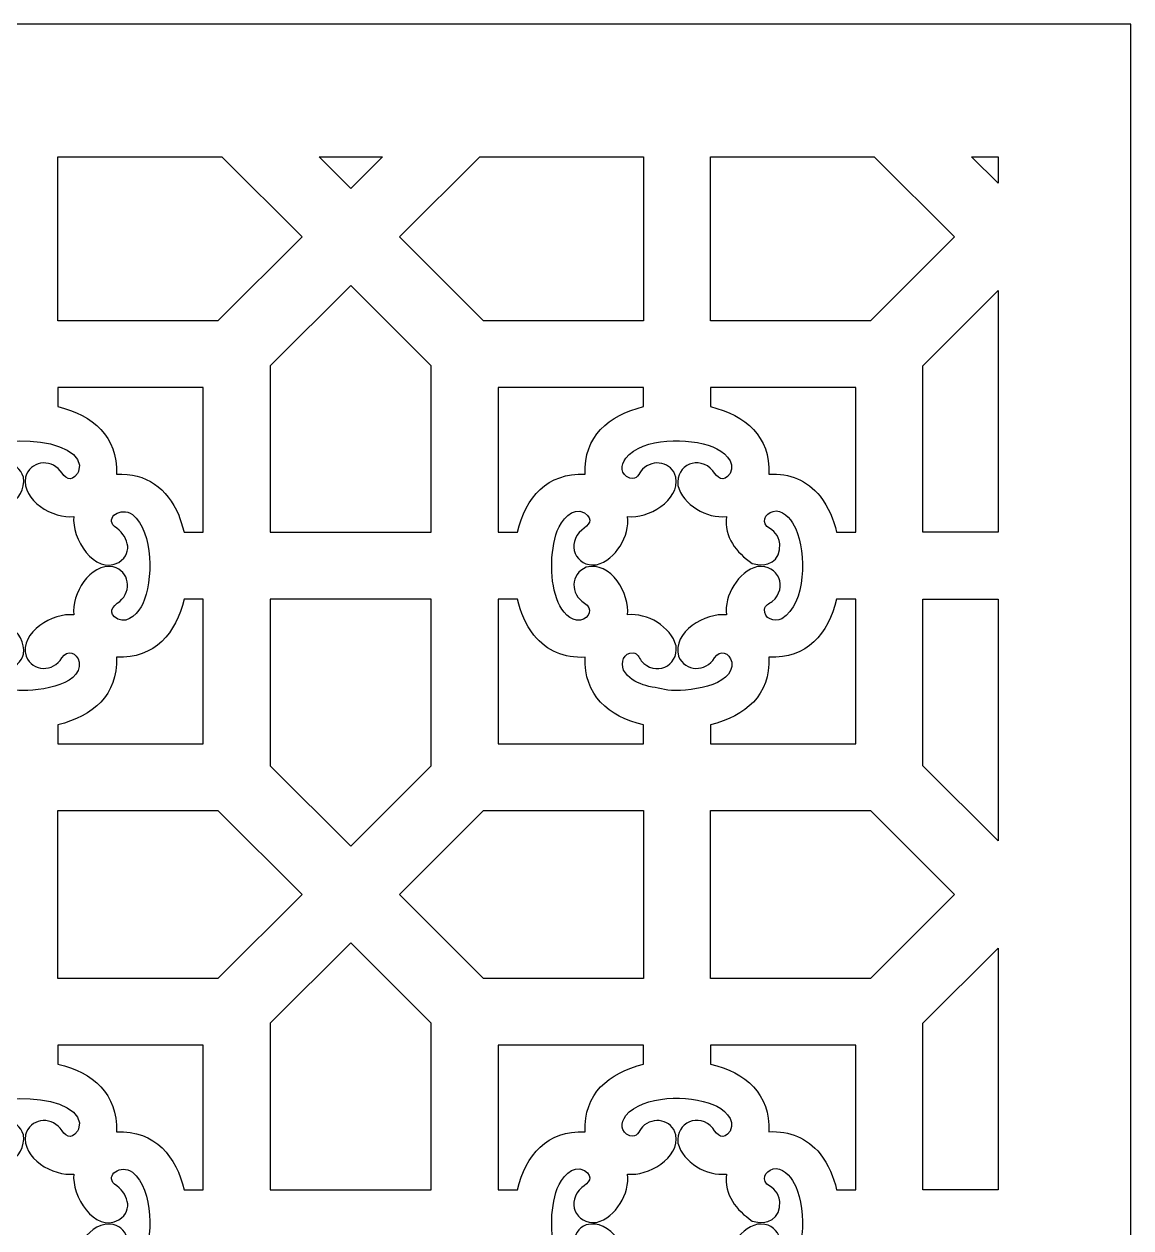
# Model space of a CAD drawing. Header units: centimetres. Extents: x -17.2 to -8.7, y -9 to 2.1.
# Drawn here: x -12.95 to -8.697, y -2.569 to 2.058 of the extents above; entities that cross this region are included whole.
import ezdxf

# ---------------------------------------------------------------- set-up
doc = ezdxf.new("R2010")
doc.units = ezdxf.units.CM
doc.header["$MEASUREMENT"] = 0
doc.layers.add('layer 1', color=7, linetype='Continuous')

msp = doc.modelspace()

# ---------------------------------------------------------------- linework, layer by layer
at = {"layer": 'layer 1', "color": 250}
for points, knots in [([(-17.20312, -9.00021), (-17.20312, -9.00021), (-17.20312, 2.05805), (-17.20312, 2.05805), (-17.20312, 2.05805), (-17.20312, 2.05805), (-8.69677, 2.05805), (-8.69677, 2.05805), (-8.69677, 2.05805), (-8.69677, 2.05805), (-8.69677, -9.00021), (-8.69677, -9.00021), (-8.69677, -9.00021), (-8.69677, -9.00021), (-17.20312, -9.00021), (-17.20312, -9.00021)], [0, 0, 0, 0, 0.2, 0.2, 0.2, 0.2, 0.4, 0.4, 0.4, 0.4, 0.6, 0.6, 0.6, 0.6, 1, 1, 1, 1]), ([(-12.81972, 1.54767), (-12.81972, 1.54767), (-12.81972, 0.91733), (-12.81972, 0.91733), (-12.81972, 0.91733), (-12.81972, 0.91733), (-12.2053, 0.91733), (-12.2053, 0.91733), (-12.2053, 0.91733), (-12.2053, 0.91733), (-11.88162, 1.24), (-11.88162, 1.24), (-11.88162, 1.24), (-11.88162, 1.24), (-12.19025, 1.54767), (-12.19025, 1.54767), (-12.19025, 1.54767), (-12.19025, 1.54767), (-12.81972, 1.54767), (-12.81972, 1.54767)], [0, 0, 0, 0, 0.1666667, 0.1666667, 0.1666667, 0.1666667, 0.3333333, 0.3333333, 0.3333333, 0.3333333, 0.5, 0.5, 0.5, 0.5, 0.6666667, 0.6666667, 0.6666667, 0.6666667, 1, 1, 1, 1]), ([(-11.81643, 1.54767), (-11.81643, 1.54767), (-11.69471, 1.42632), (-11.69471, 1.42632), (-11.69471, 1.42632), (-11.69471, 1.42632), (-11.57298, 1.54767), (-11.57298, 1.54767), (-11.57298, 1.54767), (-11.57298, 1.54767), (-11.81643, 1.54767), (-11.81643, 1.54767)], [0, 0, 0, 0, 0.25, 0.25, 0.25, 0.25, 0.5, 0.5, 0.5, 0.5, 1, 1, 1, 1]), ([(-10.56969, 0.91733), (-10.56969, 0.91733), (-10.56969, 1.54767), (-10.56969, 1.54767), (-10.56969, 1.54767), (-10.56969, 1.54767), (-11.19916, 1.54767), (-11.19916, 1.54767), (-11.19916, 1.54767), (-11.19916, 1.54767), (-11.50779, 1.24), (-11.50779, 1.24), (-11.50779, 1.24), (-11.50779, 1.24), (-11.18411, 0.91733), (-11.18411, 0.91733), (-11.18411, 0.91733), (-11.18411, 0.91733), (-10.56969, 0.91733), (-10.56969, 0.91733)], [0, 0, 0, 0, 0.1666667, 0.1666667, 0.1666667, 0.1666667, 0.3333333, 0.3333333, 0.3333333, 0.3333333, 0.5, 0.5, 0.5, 0.5, 0.6666667, 0.6666667, 0.6666667, 0.6666667, 1, 1, 1, 1]), ([(-10.3122, 1.54767), (-10.3122, 1.54767), (-10.3122, 0.91733), (-10.3122, 0.91733), (-10.3122, 0.91733), (-10.3122, 0.91733), (-9.69778, 0.91733), (-9.69778, 0.91733), (-9.69778, 0.91733), (-9.69778, 0.91733), (-9.3741, 1.24), (-9.3741, 1.24), (-9.3741, 1.24), (-9.3741, 1.24), (-9.68273, 1.54767), (-9.68273, 1.54767), (-9.68273, 1.54767), (-9.68273, 1.54767), (-10.3122, 1.54767), (-10.3122, 1.54767)], [0, 0, 0, 0, 0.1666667, 0.1666667, 0.1666667, 0.1666667, 0.3333333, 0.3333333, 0.3333333, 0.3333333, 0.5, 0.5, 0.5, 0.5, 0.6666667, 0.6666667, 0.6666667, 0.6666667, 1, 1, 1, 1]), ([(-9.3089, 1.54767), (-9.3089, 1.54767), (-9.20715, 1.44623), (-9.20715, 1.44623), (-9.20715, 1.44623), (-9.20715, 1.44623), (-9.20715, 1.54767), (-9.20715, 1.54767), (-9.20715, 1.54767), (-9.20715, 1.54767), (-9.3089, 1.54767), (-9.3089, 1.54767)], [0, 0, 0, 0, 0.25, 0.25, 0.25, 0.25, 0.5, 0.5, 0.5, 0.5, 1, 1, 1, 1]), ([(-11.38507, 0.10448), (-11.38507, 0.10448), (-12.00434, 0.10448), (-12.00434, 0.10448), (-12.00434, 0.10448), (-12.00434, 0.10448), (-12.00434, 0.745), (-12.00434, 0.745), (-12.00434, 0.745), (-12.00434, 0.745), (-11.69471, 1.05367), (-11.69471, 1.05367), (-11.69471, 1.05367), (-11.69471, 1.05367), (-11.38507, 0.745), (-11.38507, 0.745), (-11.38507, 0.745), (-11.38507, 0.745), (-11.38507, 0.10448), (-11.38507, 0.10448)], [0, 0, 0, 0, 0.1666667, 0.1666667, 0.1666667, 0.1666667, 0.3333333, 0.3333333, 0.3333333, 0.3333333, 0.5, 0.5, 0.5, 0.5, 0.6666667, 0.6666667, 0.6666667, 0.6666667, 1, 1, 1, 1]), ([(-9.20715, 1.03377), (-9.20715, 1.03377), (-9.49681, 0.745), (-9.49681, 0.745), (-9.49681, 0.745), (-9.49681, 0.745), (-9.49681, 0.10448), (-9.49681, 0.10448), (-9.49681, 0.10448), (-9.49681, 0.10448), (-9.20715, 0.10448), (-9.20715, 0.10448), (-9.20715, 0.10448), (-9.20715, 0.10448), (-9.20715, 1.03377), (-9.20715, 1.03377)], [0, 0, 0, 0, 0.2, 0.2, 0.2, 0.2, 0.4, 0.4, 0.4, 0.4, 0.6, 0.6, 0.6, 0.6, 1, 1, 1, 1]), ([(-12.26183, 0.10448), (-12.26183, 0.10448), (-12.33536, 0.10448), (-12.33536, 0.10448), (-12.33536, 0.10448), (-12.34069, 0.12695), (-12.34748, 0.14889), (-12.35579, 0.16997), (-12.35579, 0.16997), (-12.40205, 0.27509), (-12.47909, 0.33247), (-12.59524, 0.32831), (-12.59524, 0.32831), (-12.59003, 0.47307), (-12.68445, 0.55553), (-12.81972, 0.58755), (-12.81972, 0.58755), (-12.81972, 0.58755), (-12.81972, 0.66064), (-12.81972, 0.66064), (-12.81972, 0.66064), (-12.81972, 0.66064), (-12.26183, 0.66064), (-12.26183, 0.66064), (-12.26183, 0.66064), (-12.26183, 0.66064), (-12.26183, 0.10448), (-12.26183, 0.10448)], [0, 0, 0, 0, 0.125, 0.125, 0.125, 0.125, 0.25, 0.25, 0.25, 0.25, 0.375, 0.375, 0.375, 0.375, 0.5, 0.5, 0.5, 0.5, 0.625, 0.625, 0.625, 0.625, 0.75, 0.75, 0.75, 0.75, 1, 1, 1, 1]), ([(-11.05447, 0.10448), (-11.05447, 0.10448), (-11.12758, 0.10448), (-11.12758, 0.10448), (-11.12758, 0.10448), (-11.12758, 0.10448), (-11.12758, 0.66064), (-11.12758, 0.66064), (-11.12758, 0.66064), (-11.12758, 0.66064), (-10.56969, 0.66064), (-10.56969, 0.66064), (-10.56969, 0.66064), (-10.56969, 0.66064), (-10.56969, 0.5877), (-10.56969, 0.5877), (-10.56969, 0.5877), (-10.70481, 0.55482), (-10.79945, 0.47342), (-10.79426, 0.32831), (-10.79426, 0.32831), (-10.9398, 0.33352), (-11.02184, 0.2393), (-11.05447, 0.10448)], [0, 0, 0, 0, 0.1428571, 0.1428571, 0.1428571, 0.1428571, 0.2857143, 0.2857143, 0.2857143, 0.2857143, 0.4285714, 0.4285714, 0.4285714, 0.4285714, 0.5714286, 0.5714286, 0.5714286, 0.5714286, 0.7142857, 0.7142857, 0.7142857, 0.7142857, 1, 1, 1, 1]), ([(-9.7543, 0.10448), (-9.7543, 0.10448), (-9.82753, 0.10448), (-9.82753, 0.10448), (-9.82753, 0.10448), (-9.84013, 0.15592), (-9.85866, 0.2005), (-9.89044, 0.24282), (-9.89044, 0.24282), (-9.94325, 0.30573), (-10.00636, 0.33122), (-10.08772, 0.32831), (-10.08772, 0.32831), (-10.08251, 0.47308), (-10.17694, 0.55553), (-10.3122, 0.58755), (-10.3122, 0.58755), (-10.3122, 0.58755), (-10.3122, 0.66064), (-10.3122, 0.66064), (-10.3122, 0.66064), (-10.3122, 0.66064), (-9.7543, 0.66064), (-9.7543, 0.66064), (-9.7543, 0.66064), (-9.7543, 0.66064), (-9.7543, 0.10448), (-9.7543, 0.10448)], [0, 0, 0, 0, 0.125, 0.125, 0.125, 0.125, 0.25, 0.25, 0.25, 0.25, 0.375, 0.375, 0.375, 0.375, 0.5, 0.5, 0.5, 0.5, 0.625, 0.625, 0.625, 0.625, 0.75, 0.75, 0.75, 0.75, 1, 1, 1, 1]), ([(-13.40848, 0.10956), (-13.43692, 0.0323), (-13.43839, -0.08992), (-13.40496, -0.16581), (-13.40496, -0.16581), (-13.3497, -0.29122), (-13.2407, -0.20601), (-13.30423, -0.16744), (-13.30423, -0.16744), (-13.35863, -0.13442), (-13.35915, -0.05516), (-13.29758, -0.03003), (-13.29758, -0.03003), (-13.20367, -0.00343), (-13.12842, -0.13463), (-13.13832, -0.21307), (-13.13832, -0.21307), (-13.06082, -0.2033), (-12.93712, -0.27395), (-12.95254, -0.36425), (-12.95254, -0.36425), (-12.97008, -0.42579), (-13.04544, -0.43697), (-13.08601, -0.38896), (-13.08601, -0.38896), (-13.10556, -0.36025), (-13.13017, -0.33992), (-13.15474, -0.38178), (-13.15474, -0.38178), (-13.17421, -0.42391), (-13.12747, -0.46105), (-13.09499, -0.47701), (-13.09499, -0.47701), (-13.09499, -0.47701), (-12.98382, -0.50237), (-12.98382, -0.50237), (-12.98382, -0.50237), (-12.91851, -0.50917), (-12.72609, -0.49153), (-12.73804, -0.3941), (-12.73804, -0.3941), (-12.74653, -0.35766), (-12.78441, -0.34553), (-12.80448, -0.37846), (-12.80448, -0.37846), (-12.83768, -0.43295), (-12.91731, -0.43283), (-12.94232, -0.37183), (-12.94232, -0.37183), (-12.96899, -0.2784), (-12.83725, -0.20291), (-12.7587, -0.21307), (-12.7587, -0.21307), (-12.76854, -0.13407), (-12.69757, -0.01252), (-12.60706, -0.02787), (-12.60706, -0.02787), (-12.54532, -0.04535), (-12.5341, -0.12051), (-12.58227, -0.16093), (-12.58227, -0.16093), (-12.61107, -0.18043), (-12.63144, -0.20493), (-12.58947, -0.22944), (-12.58947, -0.22944), (-12.54765, -0.24863), (-12.50885, -0.20182), (-12.49394, -0.16988), (-12.49394, -0.16988), (-12.45397, -0.08428), (-12.45125, 0.10584), (-12.53339, 0.1728), (-12.53339, 0.1728), (-12.57976, 0.20427), (-12.63869, 0.16148), (-12.60277, 0.1265), (-12.60277, 0.1265), (-12.55262, 0.09244), (-12.52659, 0.03043), (-12.58542, -0.01102), (-12.58542, -0.01102), (-12.681, -0.06329), (-12.76859, 0.08503), (-12.7587, 0.16536), (-12.7587, 0.16536), (-12.83799, 0.15566), (-12.95985, 0.22619), (-12.94448, 0.31653), (-12.94448, 0.31653), (-12.92693, 0.37808), (-12.85153, 0.38928), (-12.81101, 0.34123), (-12.81101, 0.34123), (-12.79242, 0.31394), (-12.77167, 0.2928), (-12.74448, 0.33032), (-12.74448, 0.33032), (-12.74448, 0.33032), (-12.74045, 0.33801), (-12.74045, 0.33801), (-12.74045, 0.33801), (-12.6929, 0.47593), (-13.14561, 0.50661), (-13.1596, 0.35551), (-13.1596, 0.35551), (-13.15896, 0.31306), (-13.11686, 0.29515), (-13.09255, 0.33075), (-13.09255, 0.33075), (-13.06019, 0.39089), (-12.97113, 0.38182), (-12.95254, 0.31653), (-12.95254, 0.31653), (-12.93709, 0.226), (-13.06033, 0.15577), (-13.13832, 0.16536), (-13.13832, 0.16536), (-13.12823, 0.08643), (-13.19959, -0.03513), (-13.28996, -0.01984), (-13.28996, -0.01984), (-13.3517, -0.00233), (-13.36294, 0.0728), (-13.31475, 0.11322), (-13.31475, 0.11322), (-13.28737, 0.13175), (-13.26615, 0.15244), (-13.30379, 0.17954), (-13.30379, 0.17954), (-13.35242, 0.20485), (-13.39252, 0.14966), (-13.40848, 0.10956)], [0, 0, 0, 0, 0.0294118, 0.0294118, 0.0294118, 0.0294118, 0.0588235, 0.0588235, 0.0588235, 0.0588235, 0.0882353, 0.0882353, 0.0882353, 0.0882353, 0.1176471, 0.1176471, 0.1176471, 0.1176471, 0.1470588, 0.1470588, 0.1470588, 0.1470588, 0.1764706, 0.1764706, 0.1764706, 0.1764706, 0.2058824, 0.2058824, 0.2058824, 0.2058824, 0.2352941, 0.2352941, 0.2352941, 0.2352941, 0.2647059, 0.2647059, 0.2647059, 0.2647059, 0.2941176, 0.2941176, 0.2941176, 0.2941176, 0.3235294, 0.3235294, 0.3235294, 0.3235294, 0.3529412, 0.3529412, 0.3529412, 0.3529412, 0.3823529, 0.3823529, 0.3823529, 0.3823529, 0.4117647, 0.4117647, 0.4117647, 0.4117647, 0.4411765, 0.4411765, 0.4411765, 0.4411765, 0.4705882, 0.4705882, 0.4705882, 0.4705882, 0.5, 0.5, 0.5, 0.5, 0.5294118, 0.5294118, 0.5294118, 0.5294118, 0.5588235, 0.5588235, 0.5588235, 0.5588235, 0.5882353, 0.5882353, 0.5882353, 0.5882353, 0.6176471, 0.6176471, 0.6176471, 0.6176471, 0.6470588, 0.6470588, 0.6470588, 0.6470588, 0.6764706, 0.6764706, 0.6764706, 0.6764706, 0.7058824, 0.7058824, 0.7058824, 0.7058824, 0.7352941, 0.7352941, 0.7352941, 0.7352941, 0.7647059, 0.7647059, 0.7647059, 0.7647059, 0.7941176, 0.7941176, 0.7941176, 0.7941176, 0.8235294, 0.8235294, 0.8235294, 0.8235294, 0.8529412, 0.8529412, 0.8529412, 0.8529412, 0.8823529, 0.8823529, 0.8823529, 0.8823529, 0.9117647, 0.9117647, 0.9117647, 0.9117647, 0.9411765, 0.9411765, 0.9411765, 0.9411765, 1, 1, 1, 1]), ([(-10.90096, 0.10956), (-10.93006, 0.03049), (-10.93067, -0.08823), (-10.89743, -0.16581), (-10.89743, -0.16581), (-10.8826, -0.198), (-10.85217, -0.23856), (-10.81241, -0.23367), (-10.81241, -0.23367), (-10.77582, -0.22521), (-10.76323, -0.18784), (-10.79671, -0.16744), (-10.79671, -0.16744), (-10.85157, -0.13401), (-10.85163, -0.05516), (-10.79006, -0.03003), (-10.79006, -0.03003), (-10.69617, -0.00344), (-10.6209, -0.13462), (-10.63079, -0.21307), (-10.63079, -0.21307), (-10.55699, -0.20376), (-10.46378, -0.25844), (-10.44445, -0.33213), (-10.44445, -0.33213), (-10.43431, -0.41297), (-10.52706, -0.44982), (-10.57849, -0.38896), (-10.57849, -0.38896), (-10.58733, -0.37598), (-10.59213, -0.36156), (-10.60934, -0.35855), (-10.60934, -0.35855), (-10.64602, -0.35659), (-10.65863, -0.39619), (-10.64627, -0.42478), (-10.64627, -0.42478), (-10.60781, -0.48681), (-10.54197, -0.48739), (-10.4763, -0.50237), (-10.4763, -0.50237), (-10.40885, -0.5094), (-10.21876, -0.48991), (-10.23052, -0.3941), (-10.23052, -0.3941), (-10.23901, -0.35764), (-10.27649, -0.34509), (-10.29696, -0.37846), (-10.29696, -0.37846), (-10.33063, -0.43338), (-10.4098, -0.43281), (-10.4348, -0.37183), (-10.4348, -0.37183), (-10.46147, -0.2784), (-10.32974, -0.20291), (-10.25118, -0.21307), (-10.25118, -0.21307), (-10.26047, -0.13851), (-10.2059, -0.04661), (-10.13176, -0.0273), (-10.13176, -0.0273), (-10.05068, -0.0172), (-10.01366, -0.10967), (-10.07475, -0.16093), (-10.07475, -0.16093), (-10.08776, -0.16973), (-10.10222, -0.17452), (-10.10525, -0.19168), (-10.10525, -0.19168), (-10.1072, -0.22824), (-10.0675, -0.24081), (-10.03881, -0.2285), (-10.03881, -0.2285), (-9.94278, -0.16928), (-9.94483, 0.02536), (-9.98455, 0.11811), (-9.98455, 0.11811), (-9.99849, 0.14838), (-10.02433, 0.18325), (-10.06043, 0.18658), (-10.06043, 0.18658), (-10.09135, 0.18609), (-10.12169, 0.15225), (-10.09525, 0.1265), (-10.09525, 0.1265), (-10.06843, 0.10828), (-10.05082, 0.09615), (-10.04528, 0.06049), (-10.04528, 0.06049), (-10.04303, -0.00809), (-10.09301, -0.03243), (-10.15225, -0.01508), (-10.15225, -0.01508), (-10.21316, 0.02789), (-10.26112, 0.08461), (-10.25118, 0.16536), (-10.25118, 0.16536), (-10.32601, 0.15621), (-10.41818, 0.21042), (-10.43753, 0.28442), (-10.43753, 0.28442), (-10.44764, 0.36526), (-10.35486, 0.40215), (-10.30349, 0.34123), (-10.30349, 0.34123), (-10.28491, 0.31396), (-10.26416, 0.29279), (-10.23696, 0.33032), (-10.23696, 0.33032), (-10.21232, 0.37746), (-10.26515, 0.41694), (-10.30278, 0.43295), (-10.30278, 0.43295), (-10.39479, 0.46924), (-10.57228, 0.47051), (-10.63826, 0.38998), (-10.63826, 0.38998), (-10.65716, 0.36229), (-10.65921, 0.32706), (-10.6225, 0.31246), (-10.6225, 0.31246), (-10.59387, 0.30433), (-10.58778, 0.33024), (-10.57372, 0.34688), (-10.57372, 0.34688), (-10.531, 0.3883), (-10.46176, 0.3753), (-10.44502, 0.31653), (-10.44502, 0.31653), (-10.42957, 0.22599), (-10.55284, 0.15577), (-10.63079, 0.16536), (-10.63079, 0.16536), (-10.62128, 0.09092), (-10.67631, -0.00118), (-10.75023, -0.02041), (-10.75023, -0.02041), (-10.83134, -0.03049), (-10.8683, 0.06199), (-10.80722, 0.11322), (-10.80722, 0.11322), (-10.77986, 0.13175), (-10.75863, 0.15244), (-10.79627, 0.17954), (-10.79627, 0.17954), (-10.84486, 0.20481), (-10.88511, 0.1494), (-10.90096, 0.10956)], [0, 0, 0, 0, 0.0263158, 0.0263158, 0.0263158, 0.0263158, 0.0526316, 0.0526316, 0.0526316, 0.0526316, 0.0789474, 0.0789474, 0.0789474, 0.0789474, 0.1052632, 0.1052632, 0.1052632, 0.1052632, 0.1315789, 0.1315789, 0.1315789, 0.1315789, 0.1578947, 0.1578947, 0.1578947, 0.1578947, 0.1842105, 0.1842105, 0.1842105, 0.1842105, 0.2105263, 0.2105263, 0.2105263, 0.2105263, 0.2368421, 0.2368421, 0.2368421, 0.2368421, 0.2631579, 0.2631579, 0.2631579, 0.2631579, 0.2894737, 0.2894737, 0.2894737, 0.2894737, 0.3157895, 0.3157895, 0.3157895, 0.3157895, 0.3421053, 0.3421053, 0.3421053, 0.3421053, 0.3684211, 0.3684211, 0.3684211, 0.3684211, 0.3947368, 0.3947368, 0.3947368, 0.3947368, 0.4210526, 0.4210526, 0.4210526, 0.4210526, 0.4473684, 0.4473684, 0.4473684, 0.4473684, 0.4736842, 0.4736842, 0.4736842, 0.4736842, 0.5, 0.5, 0.5, 0.5, 0.5263158, 0.5263158, 0.5263158, 0.5263158, 0.5526316, 0.5526316, 0.5526316, 0.5526316, 0.5789474, 0.5789474, 0.5789474, 0.5789474, 0.6052632, 0.6052632, 0.6052632, 0.6052632, 0.6315789, 0.6315789, 0.6315789, 0.6315789, 0.6578947, 0.6578947, 0.6578947, 0.6578947, 0.6842105, 0.6842105, 0.6842105, 0.6842105, 0.7105263, 0.7105263, 0.7105263, 0.7105263, 0.7368421, 0.7368421, 0.7368421, 0.7368421, 0.7631579, 0.7631579, 0.7631579, 0.7631579, 0.7894737, 0.7894737, 0.7894737, 0.7894737, 0.8157895, 0.8157895, 0.8157895, 0.8157895, 0.8421053, 0.8421053, 0.8421053, 0.8421053, 0.8684211, 0.8684211, 0.8684211, 0.8684211, 0.8947368, 0.8947368, 0.8947368, 0.8947368, 0.9210526, 0.9210526, 0.9210526, 0.9210526, 0.9473684, 0.9473684, 0.9473684, 0.9473684, 1, 1, 1, 1]), ([(-12.33489, -0.1522), (-12.33489, -0.1522), (-12.26183, -0.1522), (-12.26183, -0.1522), (-12.26183, -0.1522), (-12.26183, -0.1522), (-12.26183, -0.70836), (-12.26183, -0.70836), (-12.26183, -0.70836), (-12.26183, -0.70836), (-12.81972, -0.70836), (-12.81972, -0.70836), (-12.81972, -0.70836), (-12.81972, -0.70836), (-12.81972, -0.63539), (-12.81972, -0.63539), (-12.81972, -0.63539), (-12.68452, -0.60248), (-12.59001, -0.52126), (-12.59524, -0.37603), (-12.59524, -0.37603), (-12.44677, -0.3813), (-12.36569, -0.28237), (-12.33489, -0.1522)], [0, 0, 0, 0, 0.1428571, 0.1428571, 0.1428571, 0.1428571, 0.2857143, 0.2857143, 0.2857143, 0.2857143, 0.4285714, 0.4285714, 0.4285714, 0.4285714, 0.5714286, 0.5714286, 0.5714286, 0.5714286, 0.7142857, 0.7142857, 0.7142857, 0.7142857, 1, 1, 1, 1]), ([(-12.00434, -0.1522), (-12.00434, -0.1522), (-11.38507, -0.1522), (-11.38507, -0.1522), (-11.38507, -0.1522), (-11.38507, -0.1522), (-11.38507, -0.79272), (-11.38507, -0.79272), (-11.38507, -0.79272), (-11.38507, -0.79272), (-11.69471, -1.10139), (-11.69471, -1.10139), (-11.69471, -1.10139), (-11.69471, -1.10139), (-12.00434, -0.79272), (-12.00434, -0.79272), (-12.00434, -0.79272), (-12.00434, -0.79272), (-12.00434, -0.1522), (-12.00434, -0.1522)], [0, 0, 0, 0, 0.1666667, 0.1666667, 0.1666667, 0.1666667, 0.3333333, 0.3333333, 0.3333333, 0.3333333, 0.5, 0.5, 0.5, 0.5, 0.6666667, 0.6666667, 0.6666667, 0.6666667, 1, 1, 1, 1]), ([(-11.12758, -0.1522), (-11.12758, -0.1522), (-11.05445, -0.1522), (-11.05445, -0.1522), (-11.05445, -0.1522), (-11.04184, -0.20368), (-11.02324, -0.24845), (-10.99134, -0.29079), (-10.99134, -0.29079), (-10.93854, -0.35351), (-10.87552, -0.37892), (-10.79426, -0.37603), (-10.79426, -0.37603), (-10.79944, -0.52085), (-10.70504, -0.60324), (-10.56969, -0.63527), (-10.56969, -0.63527), (-10.56969, -0.63527), (-10.56969, -0.70836), (-10.56969, -0.70836), (-10.56969, -0.70836), (-10.56969, -0.70836), (-11.12758, -0.70836), (-11.12758, -0.70836), (-11.12758, -0.70836), (-11.12758, -0.70836), (-11.12758, -0.1522), (-11.12758, -0.1522)], [0, 0, 0, 0, 0.125, 0.125, 0.125, 0.125, 0.25, 0.25, 0.25, 0.25, 0.375, 0.375, 0.375, 0.375, 0.5, 0.5, 0.5, 0.5, 0.625, 0.625, 0.625, 0.625, 0.75, 0.75, 0.75, 0.75, 1, 1, 1, 1]), ([(-9.82767, -0.1522), (-9.82767, -0.1522), (-9.7543, -0.1522), (-9.7543, -0.1522), (-9.7543, -0.1522), (-9.7543, -0.1522), (-9.7543, -0.70836), (-9.7543, -0.70836), (-9.7543, -0.70836), (-9.7543, -0.70836), (-10.3122, -0.70836), (-10.3122, -0.70836), (-10.3122, -0.70836), (-10.3122, -0.70836), (-10.3122, -0.63539), (-10.3122, -0.63539), (-10.3122, -0.63539), (-10.17701, -0.60249), (-10.08249, -0.52126), (-10.08772, -0.37603), (-10.08772, -0.37603), (-9.94246, -0.38119), (-9.85981, -0.28711), (-9.82767, -0.1522)], [0, 0, 0, 0, 0.1428571, 0.1428571, 0.1428571, 0.1428571, 0.2857143, 0.2857143, 0.2857143, 0.2857143, 0.4285714, 0.4285714, 0.4285714, 0.4285714, 0.5714286, 0.5714286, 0.5714286, 0.5714286, 0.7142857, 0.7142857, 0.7142857, 0.7142857, 1, 1, 1, 1]), ([(-9.20715, -0.1522), (-9.20715, -0.1522), (-9.49681, -0.1522), (-9.49681, -0.1522), (-9.49681, -0.1522), (-9.49681, -0.1522), (-9.49681, -0.79272), (-9.49681, -0.79272), (-9.49681, -0.79272), (-9.49681, -0.79272), (-9.20715, -1.08148), (-9.20715, -1.08148), (-9.20715, -1.08148), (-9.20715, -1.08148), (-9.20715, -0.1522), (-9.20715, -0.1522)], [0, 0, 0, 0, 0.2, 0.2, 0.2, 0.2, 0.4, 0.4, 0.4, 0.4, 0.6, 0.6, 0.6, 0.6, 1, 1, 1, 1]), ([(-12.81972, -0.96504), (-12.81972, -0.96504), (-12.81972, -1.61039), (-12.81972, -1.61039), (-12.81972, -1.61039), (-12.81972, -1.61039), (-12.2053, -1.61039), (-12.2053, -1.61039), (-12.2053, -1.61039), (-12.2053, -1.61039), (-11.88162, -1.28771), (-11.88162, -1.28771), (-11.88162, -1.28771), (-11.88162, -1.28771), (-12.2053, -0.96504), (-12.2053, -0.96504), (-12.2053, -0.96504), (-12.2053, -0.96504), (-12.81972, -0.96504), (-12.81972, -0.96504)], [0, 0, 0, 0, 0.1666667, 0.1666667, 0.1666667, 0.1666667, 0.3333333, 0.3333333, 0.3333333, 0.3333333, 0.5, 0.5, 0.5, 0.5, 0.6666667, 0.6666667, 0.6666667, 0.6666667, 1, 1, 1, 1]), ([(-10.56969, -1.61039), (-10.56969, -1.61039), (-10.56969, -0.96504), (-10.56969, -0.96504), (-10.56969, -0.96504), (-10.56969, -0.96504), (-11.18411, -0.96504), (-11.18411, -0.96504), (-11.18411, -0.96504), (-11.18411, -0.96504), (-11.50779, -1.28771), (-11.50779, -1.28771), (-11.50779, -1.28771), (-11.50779, -1.28771), (-11.18411, -1.61039), (-11.18411, -1.61039), (-11.18411, -1.61039), (-11.18411, -1.61039), (-10.56969, -1.61039), (-10.56969, -1.61039)], [0, 0, 0, 0, 0.1666667, 0.1666667, 0.1666667, 0.1666667, 0.3333333, 0.3333333, 0.3333333, 0.3333333, 0.5, 0.5, 0.5, 0.5, 0.6666667, 0.6666667, 0.6666667, 0.6666667, 1, 1, 1, 1]), ([(-10.3122, -0.96504), (-10.3122, -0.96504), (-10.3122, -1.61039), (-10.3122, -1.61039), (-10.3122, -1.61039), (-10.3122, -1.61039), (-9.69778, -1.61039), (-9.69778, -1.61039), (-9.69778, -1.61039), (-9.69778, -1.61039), (-9.3741, -1.28771), (-9.3741, -1.28771), (-9.3741, -1.28771), (-9.3741, -1.28771), (-9.69778, -0.96504), (-9.69778, -0.96504), (-9.69778, -0.96504), (-9.69778, -0.96504), (-10.3122, -0.96504), (-10.3122, -0.96504)], [0, 0, 0, 0, 0.1666667, 0.1666667, 0.1666667, 0.1666667, 0.3333333, 0.3333333, 0.3333333, 0.3333333, 0.5, 0.5, 0.5, 0.5, 0.6666667, 0.6666667, 0.6666667, 0.6666667, 1, 1, 1, 1]), ([(-11.38507, -2.42323), (-11.38507, -2.42323), (-12.00434, -2.42323), (-12.00434, -2.42323), (-12.00434, -2.42323), (-12.00434, -2.42323), (-12.00434, -1.78271), (-12.00434, -1.78271), (-12.00434, -1.78271), (-12.00434, -1.78271), (-11.69471, -1.47404), (-11.69471, -1.47404), (-11.69471, -1.47404), (-11.69471, -1.47404), (-11.38507, -1.78271), (-11.38507, -1.78271), (-11.38507, -1.78271), (-11.38507, -1.78271), (-11.38507, -2.42323), (-11.38507, -2.42323)], [0, 0, 0, 0, 0.1666667, 0.1666667, 0.1666667, 0.1666667, 0.3333333, 0.3333333, 0.3333333, 0.3333333, 0.5, 0.5, 0.5, 0.5, 0.6666667, 0.6666667, 0.6666667, 0.6666667, 1, 1, 1, 1]), ([(-9.20715, -1.49395), (-9.20715, -1.49395), (-9.49681, -1.78271), (-9.49681, -1.78271), (-9.49681, -1.78271), (-9.49681, -1.78271), (-9.49681, -2.42323), (-9.49681, -2.42323), (-9.49681, -2.42323), (-9.49681, -2.42323), (-9.20715, -2.42323), (-9.20715, -2.42323), (-9.20715, -2.42323), (-9.20715, -2.42323), (-9.20715, -1.49395), (-9.20715, -1.49395)], [0, 0, 0, 0, 0.2, 0.2, 0.2, 0.2, 0.4, 0.4, 0.4, 0.4, 0.6, 0.6, 0.6, 0.6, 1, 1, 1, 1]), ([(-12.26183, -2.42323), (-12.26183, -2.42323), (-12.33479, -2.42323), (-12.33479, -2.42323), (-12.33479, -2.42323), (-12.36468, -2.29683), (-12.44484, -2.19402), (-12.59524, -2.1994), (-12.59524, -2.1994), (-12.59003, -2.05464), (-12.68445, -1.97219), (-12.81972, -1.94017), (-12.81972, -1.94017), (-12.81972, -1.94017), (-12.81972, -1.86707), (-12.81972, -1.86707), (-12.81972, -1.86707), (-12.81972, -1.86707), (-12.26183, -1.86707), (-12.26183, -1.86707), (-12.26183, -1.86707), (-12.26183, -1.86707), (-12.26183, -2.42323), (-12.26183, -2.42323)], [0, 0, 0, 0, 0.1428571, 0.1428571, 0.1428571, 0.1428571, 0.2857143, 0.2857143, 0.2857143, 0.2857143, 0.4285714, 0.4285714, 0.4285714, 0.4285714, 0.5714286, 0.5714286, 0.5714286, 0.5714286, 0.7142857, 0.7142857, 0.7142857, 0.7142857, 1, 1, 1, 1]), ([(-11.05447, -2.42323), (-11.05447, -2.42323), (-11.12758, -2.42323), (-11.12758, -2.42323), (-11.12758, -2.42323), (-11.12758, -2.42323), (-11.12758, -1.86707), (-11.12758, -1.86707), (-11.12758, -1.86707), (-11.12758, -1.86707), (-10.56969, -1.86707), (-10.56969, -1.86707), (-10.56969, -1.86707), (-10.56969, -1.86707), (-10.56969, -1.94001), (-10.56969, -1.94001), (-10.56969, -1.94001), (-10.70481, -1.97289), (-10.79945, -2.0543), (-10.79426, -2.1994), (-10.79426, -2.1994), (-10.9398, -2.19419), (-11.02184, -2.28841), (-11.05447, -2.42323)], [0, 0, 0, 0, 0.1428571, 0.1428571, 0.1428571, 0.1428571, 0.2857143, 0.2857143, 0.2857143, 0.2857143, 0.4285714, 0.4285714, 0.4285714, 0.4285714, 0.5714286, 0.5714286, 0.5714286, 0.5714286, 0.7142857, 0.7142857, 0.7142857, 0.7142857, 1, 1, 1, 1]), ([(-9.7543, -2.42323), (-9.7543, -2.42323), (-9.82753, -2.42323), (-9.82753, -2.42323), (-9.82753, -2.42323), (-9.84013, -2.3718), (-9.85866, -2.32721), (-9.89044, -2.28489), (-9.89044, -2.28489), (-9.94325, -2.22199), (-10.00636, -2.19649), (-10.08772, -2.1994), (-10.08772, -2.1994), (-10.08251, -2.05464), (-10.17694, -1.97218), (-10.3122, -1.94017), (-10.3122, -1.94017), (-10.3122, -1.94017), (-10.3122, -1.86707), (-10.3122, -1.86707), (-10.3122, -1.86707), (-10.3122, -1.86707), (-9.7543, -1.86707), (-9.7543, -1.86707), (-9.7543, -1.86707), (-9.7543, -1.86707), (-9.7543, -2.42323), (-9.7543, -2.42323)], [0, 0, 0, 0, 0.125, 0.125, 0.125, 0.125, 0.25, 0.25, 0.25, 0.25, 0.375, 0.375, 0.375, 0.375, 0.5, 0.5, 0.5, 0.5, 0.625, 0.625, 0.625, 0.625, 0.75, 0.75, 0.75, 0.75, 1, 1, 1, 1]), ([(-13.40848, -2.41815), (-13.43692, -2.49541), (-13.43839, -2.61763), (-13.40496, -2.69352), (-13.40496, -2.69352), (-13.3497, -2.81894), (-13.2407, -2.73372), (-13.30423, -2.69515), (-13.30423, -2.69515), (-13.35863, -2.66213), (-13.35915, -2.58287), (-13.29758, -2.55774), (-13.29758, -2.55774), (-13.20367, -2.53114), (-13.12842, -2.66235), (-13.13832, -2.74079), (-13.13832, -2.74079), (-13.06082, -2.73101), (-12.93712, -2.80166), (-12.95254, -2.89196), (-12.95254, -2.89196), (-12.97008, -2.9535), (-13.04544, -2.96468), (-13.08601, -2.91667), (-13.08601, -2.91667), (-13.10556, -2.88797), (-13.13017, -2.86763), (-13.15474, -2.90949), (-13.15474, -2.90949), (-13.17421, -2.95162), (-13.12747, -2.98876), (-13.09499, -3.00472), (-13.09499, -3.00472), (-13.09499, -3.00472), (-12.98382, -3.03008), (-12.98382, -3.03008), (-12.98382, -3.03008), (-12.91851, -3.03689), (-12.72609, -3.01924), (-12.73804, -2.92182), (-12.73804, -2.92182), (-12.74653, -2.88537), (-12.78441, -2.87325), (-12.80448, -2.90618), (-12.80448, -2.90618), (-12.83768, -2.96067), (-12.91731, -2.96054), (-12.94232, -2.89954), (-12.94232, -2.89954), (-12.96899, -2.80611), (-12.83725, -2.73062), (-12.7587, -2.74079), (-12.7587, -2.74079), (-12.76854, -2.66179), (-12.69757, -2.54023), (-12.60706, -2.55558), (-12.60706, -2.55558), (-12.54532, -2.57306), (-12.5341, -2.64822), (-12.58227, -2.68864), (-12.58227, -2.68864), (-12.61107, -2.70814), (-12.63144, -2.73265), (-12.58947, -2.75716), (-12.58947, -2.75716), (-12.54765, -2.77634), (-12.50885, -2.72953), (-12.49394, -2.69759), (-12.49394, -2.69759), (-12.45397, -2.61199), (-12.45125, -2.42187), (-12.53339, -2.35491), (-12.53339, -2.35491), (-12.57976, -2.32344), (-12.63869, -2.36623), (-12.60277, -2.40121), (-12.60277, -2.40121), (-12.55262, -2.43527), (-12.52659, -2.49729), (-12.58542, -2.53873), (-12.58542, -2.53873), (-12.681, -2.591), (-12.76859, -2.44268), (-12.7587, -2.36235), (-12.7587, -2.36235), (-12.83799, -2.37205), (-12.95985, -2.30152), (-12.94448, -2.21119), (-12.94448, -2.21119), (-12.92693, -2.14963), (-12.85153, -2.13843), (-12.81101, -2.18648), (-12.81101, -2.18648), (-12.79242, -2.21377), (-12.77167, -2.23491), (-12.74448, -2.1974), (-12.74448, -2.1974), (-12.74448, -2.1974), (-12.74045, -2.1897), (-12.74045, -2.1897), (-12.74045, -2.1897), (-12.6929, -2.05178), (-13.14561, -2.0211), (-13.1596, -2.1722), (-13.1596, -2.1722), (-13.15896, -2.21465), (-13.11686, -2.23257), (-13.09255, -2.19697), (-13.09255, -2.19697), (-13.06019, -2.13683), (-12.97113, -2.14589), (-12.95254, -2.21118), (-12.95254, -2.21118), (-12.93709, -2.30171), (-13.06033, -2.37195), (-13.13832, -2.36235), (-13.13832, -2.36235), (-13.12823, -2.44128), (-13.19959, -2.56285), (-13.28996, -2.54756), (-13.28996, -2.54756), (-13.3517, -2.53004), (-13.36294, -2.45491), (-13.31475, -2.41449), (-13.31475, -2.41449), (-13.28737, -2.39596), (-13.26615, -2.37527), (-13.30379, -2.34817), (-13.30379, -2.34817), (-13.35242, -2.32287), (-13.39252, -2.37805), (-13.40848, -2.41815)], [0, 0, 0, 0, 0.0294118, 0.0294118, 0.0294118, 0.0294118, 0.0588235, 0.0588235, 0.0588235, 0.0588235, 0.0882353, 0.0882353, 0.0882353, 0.0882353, 0.1176471, 0.1176471, 0.1176471, 0.1176471, 0.1470588, 0.1470588, 0.1470588, 0.1470588, 0.1764706, 0.1764706, 0.1764706, 0.1764706, 0.2058824, 0.2058824, 0.2058824, 0.2058824, 0.2352941, 0.2352941, 0.2352941, 0.2352941, 0.2647059, 0.2647059, 0.2647059, 0.2647059, 0.2941176, 0.2941176, 0.2941176, 0.2941176, 0.3235294, 0.3235294, 0.3235294, 0.3235294, 0.3529412, 0.3529412, 0.3529412, 0.3529412, 0.3823529, 0.3823529, 0.3823529, 0.3823529, 0.4117647, 0.4117647, 0.4117647, 0.4117647, 0.4411765, 0.4411765, 0.4411765, 0.4411765, 0.4705882, 0.4705882, 0.4705882, 0.4705882, 0.5, 0.5, 0.5, 0.5, 0.5294118, 0.5294118, 0.5294118, 0.5294118, 0.5588235, 0.5588235, 0.5588235, 0.5588235, 0.5882353, 0.5882353, 0.5882353, 0.5882353, 0.6176471, 0.6176471, 0.6176471, 0.6176471, 0.6470588, 0.6470588, 0.6470588, 0.6470588, 0.6764706, 0.6764706, 0.6764706, 0.6764706, 0.7058824, 0.7058824, 0.7058824, 0.7058824, 0.7352941, 0.7352941, 0.7352941, 0.7352941, 0.7647059, 0.7647059, 0.7647059, 0.7647059, 0.7941176, 0.7941176, 0.7941176, 0.7941176, 0.8235294, 0.8235294, 0.8235294, 0.8235294, 0.8529412, 0.8529412, 0.8529412, 0.8529412, 0.8823529, 0.8823529, 0.8823529, 0.8823529, 0.9117647, 0.9117647, 0.9117647, 0.9117647, 0.9411765, 0.9411765, 0.9411765, 0.9411765, 1, 1, 1, 1]), ([(-10.90096, -2.41815), (-10.93006, -2.49723), (-10.93067, -2.61594), (-10.89743, -2.69352), (-10.89743, -2.69352), (-10.8826, -2.72571), (-10.85217, -2.76627), (-10.81241, -2.76138), (-10.81241, -2.76138), (-10.77582, -2.75292), (-10.76323, -2.71555), (-10.79671, -2.69515), (-10.79671, -2.69515), (-10.85157, -2.66172), (-10.85163, -2.58287), (-10.79006, -2.55774), (-10.79006, -2.55774), (-10.69617, -2.53115), (-10.6209, -2.66233), (-10.63079, -2.74079), (-10.63079, -2.74079), (-10.55699, -2.73148), (-10.46378, -2.78615), (-10.44445, -2.85984), (-10.44445, -2.85984), (-10.43431, -2.94068), (-10.52706, -2.97753), (-10.57849, -2.91667), (-10.57849, -2.91667), (-10.58733, -2.90369), (-10.59213, -2.88927), (-10.60934, -2.88627), (-10.60934, -2.88627), (-10.64602, -2.8843), (-10.65863, -2.92391), (-10.64627, -2.95249), (-10.64627, -2.95249), (-10.60781, -3.01453), (-10.54197, -3.0151), (-10.4763, -3.03008), (-10.4763, -3.03008), (-10.40885, -3.03711), (-10.21876, -3.01763), (-10.23052, -2.92182), (-10.23052, -2.92182), (-10.23901, -2.88535), (-10.27649, -2.8728), (-10.29696, -2.90618), (-10.29696, -2.90618), (-10.33063, -2.96109), (-10.4098, -2.96052), (-10.4348, -2.89954), (-10.4348, -2.89954), (-10.46147, -2.80611), (-10.32974, -2.73062), (-10.25118, -2.74079), (-10.25118, -2.74079), (-10.26047, -2.66622), (-10.2059, -2.57432), (-10.13176, -2.55502), (-10.13176, -2.55502), (-10.05068, -2.54492), (-10.01366, -2.63738), (-10.07475, -2.68864), (-10.07475, -2.68864), (-10.08776, -2.69745), (-10.10222, -2.70223), (-10.10525, -2.71939), (-10.10525, -2.71939), (-10.1072, -2.75595), (-10.0675, -2.76853), (-10.03881, -2.75621), (-10.03881, -2.75621), (-9.94278, -2.69699), (-9.94483, -2.50235), (-9.98455, -2.4096), (-9.98455, -2.4096), (-9.99849, -2.37933), (-10.02433, -2.34446), (-10.06043, -2.34114), (-10.06043, -2.34114), (-10.09135, -2.34162), (-10.12169, -2.37546), (-10.09525, -2.40121), (-10.09525, -2.40121), (-10.06843, -2.41943), (-10.05082, -2.43157), (-10.04528, -2.46723), (-10.04528, -2.46723), (-10.04303, -2.53581), (-10.09301, -2.56014), (-10.15225, -2.54279), (-10.15225, -2.54279), (-10.21316, -2.49983), (-10.26112, -2.4431), (-10.25118, -2.36235), (-10.25118, -2.36235), (-10.32601, -2.3715), (-10.41818, -2.31729), (-10.43753, -2.2433), (-10.43753, -2.2433), (-10.44764, -2.16245), (-10.35486, -2.12556), (-10.30349, -2.18648), (-10.30349, -2.18648), (-10.28491, -2.21375), (-10.26416, -2.23492), (-10.23696, -2.1974), (-10.23696, -2.1974), (-10.21232, -2.15025), (-10.26515, -2.11078), (-10.30278, -2.09476), (-10.30278, -2.09476), (-10.39479, -2.05847), (-10.57228, -2.0572), (-10.63826, -2.13774), (-10.63826, -2.13774), (-10.65716, -2.16542), (-10.65921, -2.20066), (-10.6225, -2.21525), (-10.6225, -2.21525), (-10.59387, -2.22338), (-10.58778, -2.19748), (-10.57372, -2.18083), (-10.57372, -2.18083), (-10.531, -2.13942), (-10.46176, -2.15241), (-10.44502, -2.21118), (-10.44502, -2.21118), (-10.42957, -2.30172), (-10.55284, -2.37195), (-10.63079, -2.36235), (-10.63079, -2.36235), (-10.62128, -2.43679), (-10.67631, -2.52889), (-10.75023, -2.54812), (-10.75023, -2.54812), (-10.83134, -2.5582), (-10.8683, -2.46572), (-10.80722, -2.41449), (-10.80722, -2.41449), (-10.77986, -2.39597), (-10.75863, -2.37527), (-10.79627, -2.34817), (-10.79627, -2.34817), (-10.84486, -2.3229), (-10.88511, -2.37831), (-10.90096, -2.41815)], [0, 0, 0, 0, 0.0263158, 0.0263158, 0.0263158, 0.0263158, 0.0526316, 0.0526316, 0.0526316, 0.0526316, 0.0789474, 0.0789474, 0.0789474, 0.0789474, 0.1052632, 0.1052632, 0.1052632, 0.1052632, 0.1315789, 0.1315789, 0.1315789, 0.1315789, 0.1578947, 0.1578947, 0.1578947, 0.1578947, 0.1842105, 0.1842105, 0.1842105, 0.1842105, 0.2105263, 0.2105263, 0.2105263, 0.2105263, 0.2368421, 0.2368421, 0.2368421, 0.2368421, 0.2631579, 0.2631579, 0.2631579, 0.2631579, 0.2894737, 0.2894737, 0.2894737, 0.2894737, 0.3157895, 0.3157895, 0.3157895, 0.3157895, 0.3421053, 0.3421053, 0.3421053, 0.3421053, 0.3684211, 0.3684211, 0.3684211, 0.3684211, 0.3947368, 0.3947368, 0.3947368, 0.3947368, 0.4210526, 0.4210526, 0.4210526, 0.4210526, 0.4473684, 0.4473684, 0.4473684, 0.4473684, 0.4736842, 0.4736842, 0.4736842, 0.4736842, 0.5, 0.5, 0.5, 0.5, 0.5263158, 0.5263158, 0.5263158, 0.5263158, 0.5526316, 0.5526316, 0.5526316, 0.5526316, 0.5789474, 0.5789474, 0.5789474, 0.5789474, 0.6052632, 0.6052632, 0.6052632, 0.6052632, 0.6315789, 0.6315789, 0.6315789, 0.6315789, 0.6578947, 0.6578947, 0.6578947, 0.6578947, 0.6842105, 0.6842105, 0.6842105, 0.6842105, 0.7105263, 0.7105263, 0.7105263, 0.7105263, 0.7368421, 0.7368421, 0.7368421, 0.7368421, 0.7631579, 0.7631579, 0.7631579, 0.7631579, 0.7894737, 0.7894737, 0.7894737, 0.7894737, 0.8157895, 0.8157895, 0.8157895, 0.8157895, 0.8421053, 0.8421053, 0.8421053, 0.8421053, 0.8684211, 0.8684211, 0.8684211, 0.8684211, 0.8947368, 0.8947368, 0.8947368, 0.8947368, 0.9210526, 0.9210526, 0.9210526, 0.9210526, 0.9473684, 0.9473684, 0.9473684, 0.9473684, 1, 1, 1, 1])]:
    msp.add_open_spline(points, degree=3, knots=knots, dxfattribs=at)

doc.saveas('drawing.dxf')
